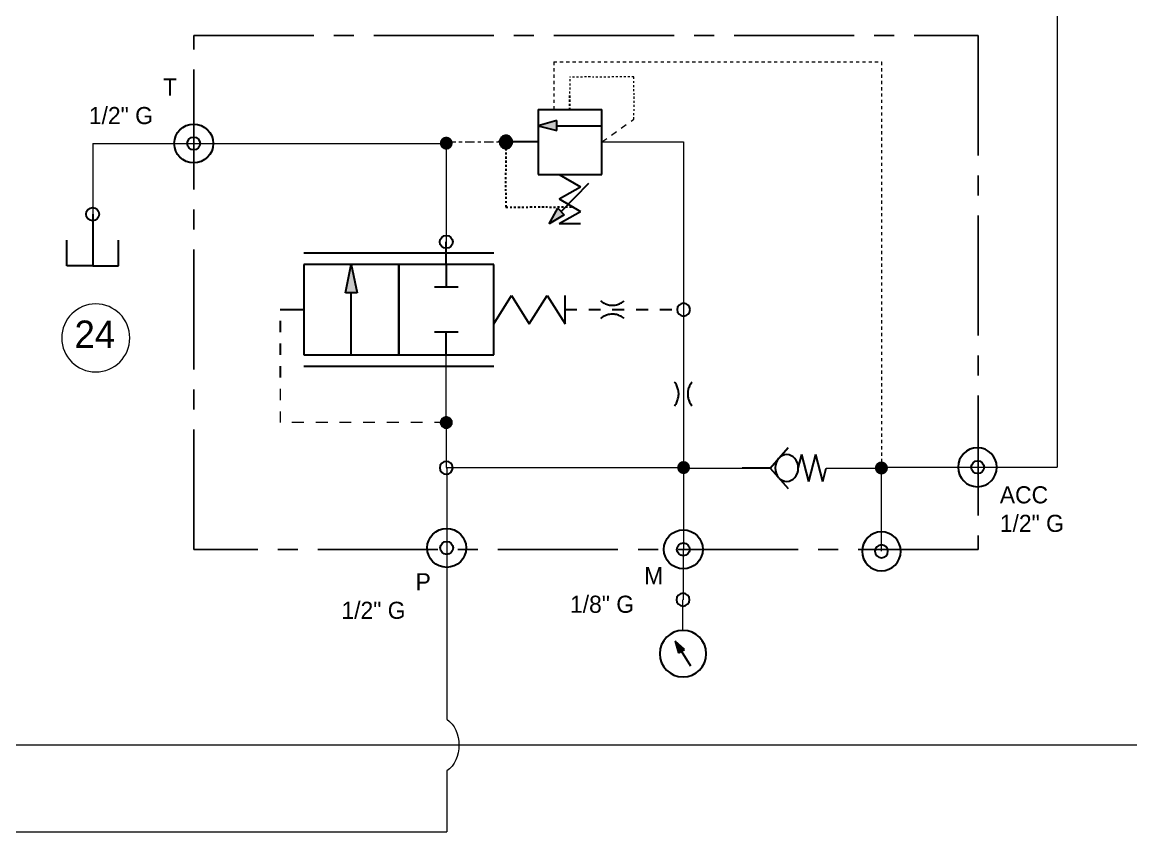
# Model space of a CAD drawing. Header units: millimetres. Extents: x 701 to 3045, y -109 to 653.
# Drawn here: x 1039 to 1214.9, y 135.4 to 263.9 of the extents above; entities that cross this region are included whole.
import ezdxf

# ---------------------------------------------------------------- set-up
doc = ezdxf.new("R2010")
doc.units = ezdxf.units.MM
for name, pattern in [('ACAD_ISO07W100', [6, 0.5, -0.5, 0.5, -0.5, 0.5, -0.5, 0.5, -0.5, 0.5, -0.5, 0.5, -0.5]), ('ACAD_ISO10W100', [6, 1.5, -0.5, 0.5, -0.5, 1.5, -0.5, 0.5, -0.5]), ('CENTER2', [28.575, 19.05, -3.175, 3.175, -3.175]), ('DASHED', [19.05, 12.7, -6.35])]:
    doc.linetypes.add(name, pattern=pattern)
doc.layers.add('05 CAUDAL DE MEDICIÓN', color=2, linetype='Continuous', lineweight=30)
doc.layers.add('11 UNIDAD INTEGRADA', color=7, linetype='CENTER2')
doc.layers.add('labels', color=1, linetype='DASHED')

msp = doc.modelspace()

# ---------------------------------------------------------------- hatches: boundary and pattern name
at = {"lineweight": 53}
h = msp.add_hatch(color=7, dxfattribs=at)
edge = h.paths.add_edge_path()
edge.add_ellipse((1106.27, 244.71), major_axis=(0, 1.04), ratio=0.983606, start_angle=0, end_angle=360)
msp.add_hatch(color=7, dxfattribs=at).paths.add_polyline_path([(1107.22, 200.37), (1107.22, 200.4), (1107.22, 200.47), (1107.19, 200.5), (1107.19, 200.57), (1107.19, 200.64), (1107.15, 200.67), (1107.12, 200.74), (1107.08, 200.78), (1107.05, 200.84), (1107.02, 200.88), (1107.02, 200.95), (1106.95, 200.98), (1106.91, 201.01), (1106.88, 201.05), (1106.81, 201.08), (1106.78, 201.12), (1106.71, 201.15), (1106.68, 201.15), (1106.61, 201.18), (1106.54, 201.22), (1106.51, 201.22), (1106.44, 201.25), (1106.37, 201.25), (1106.34, 201.25), (1106.27, 201.25), (1106.2, 201.25), (1106.17, 201.25), (1106.1, 201.25), (1106.03, 201.22), (1106, 201.22), (1105.93, 201.18), (1105.86, 201.15), (1105.83, 201.15), (1105.76, 201.12), (1105.73, 201.08), (1105.66, 201.05), (1105.62, 201.01), (1105.59, 200.98), (1105.52, 200.95), (1105.52, 200.88), (1105.49, 200.84), (1105.45, 200.78), (1105.42, 200.74), (1105.42, 200.67), (1105.35, 200.64), (1105.35, 200.57), (1105.35, 200.5), (1105.32, 200.47), (1105.32, 200.4), (1105.32, 200.37), (1105.32, 200.3), (1105.32, 200.27), (1105.35, 200.2), (1105.35, 200.13), (1105.35, 200.1), (1105.42, 200.03), (1105.42, 200), (1105.45, 199.93), (1105.49, 199.86), (1105.52, 199.83), (1105.52, 199.79), (1105.59, 199.76), (1105.62, 199.72), (1105.66, 199.66), (1105.73, 199.66), (1105.76, 199.62), (1105.83, 199.55), (1105.86, 199.55), (1105.93, 199.52), (1106, 199.49), (1106.03, 199.49), (1106.1, 199.49), (1106.17, 199.45), (1106.2, 199.45), (1106.27, 199.45), (1106.34, 199.45), (1106.37, 199.45), (1106.44, 199.49), (1106.51, 199.49), (1106.54, 199.49), (1106.61, 199.52), (1106.68, 199.55), (1106.71, 199.55), (1106.78, 199.62), (1106.81, 199.66), (1106.88, 199.66), (1106.91, 199.72), (1106.95, 199.76), (1107.02, 199.79), (1107.02, 199.83), (1107.05, 199.86), (1107.08, 199.93), (1107.12, 200), (1107.15, 200.03), (1107.19, 200.1), (1107.19, 200.13), (1107.19, 200.2), (1107.22, 200.27), (1107.22, 200.3)])
h = msp.add_hatch(color=7, dxfattribs=at)
edge = h.paths.add_edge_path()
edge.add_ellipse((1143.94, 193.22), major_axis=(0, 1.04), ratio=0.983606, start_angle=0, end_angle=360)
h = msp.add_hatch(color=7, dxfattribs=at)
edge = h.paths.add_edge_path()
edge.add_arc((1175.34, 193.15), 1.04, 0, 360)
h = msp.add_hatch(color=7, dxfattribs=at)
edge = h.paths.add_edge_path()
edge.add_arc((1175.34, 193.15), 1.04, 0, 360)
at = {"layer": '05 CAUDAL DE MEDICIÓN'}
for points in [[(1123.8, 246.7), (1123.8, 248.3), (1120.84, 247.48)], [(1116.76, 244.9), (1116.76, 244.97), (1116.76, 245.04), (1116.73, 245.1), (1116.73, 245.17), (1116.73, 245.24), (1116.7, 245.27), (1116.66, 245.34), (1116.63, 245.41), (1116.59, 245.48), (1116.56, 245.51), (1116.53, 245.58), (1116.49, 245.61), (1116.46, 245.65), (1116.39, 245.68), (1116.36, 245.75), (1116.29, 245.78), (1116.22, 245.82), (1116.19, 245.85), (1116.12, 245.85), (1116.05, 245.89), (1116.02, 245.89), (1115.95, 245.92), (1115.88, 245.92), (1115.81, 245.95), (1115.75, 245.95), (1115.68, 245.95), (1115.61, 245.92), (1115.58, 245.92), (1115.51, 245.89), (1115.44, 245.89), (1115.37, 245.85), (1115.3, 245.85), (1115.27, 245.82), (1115.2, 245.78), (1115.17, 245.75), (1115.1, 245.68), (1115.07, 245.65), (1115, 245.61), (1114.96, 245.58), (1114.93, 245.51), (1114.9, 245.48), (1114.86, 245.41), (1114.83, 245.34), (1114.79, 245.27), (1114.79, 245.24), (1114.76, 245.17), (1114.76, 245.1), (1114.76, 245.04), (1114.73, 244.97), (1114.73, 244.9), (1114.73, 244.83), (1114.76, 244.76), (1114.76, 244.7), (1114.76, 244.66), (1114.79, 244.59), (1114.79, 244.53), (1114.83, 244.46), (1114.86, 244.42), (1114.9, 244.36), (1114.93, 244.29), (1114.96, 244.25), (1115, 244.19), (1115.07, 244.15), (1115.1, 244.12), (1115.17, 244.05), (1115.2, 244.05), (1115.27, 243.98), (1115.3, 243.98), (1115.37, 243.95), (1115.44, 243.92), (1115.51, 243.92), (1115.58, 243.88), (1115.61, 243.88), (1115.68, 243.88), (1115.75, 243.88), (1115.81, 243.88), (1115.88, 243.88), (1115.95, 243.88), (1116.02, 243.92), (1116.05, 243.92), (1116.12, 243.95), (1116.19, 243.98), (1116.22, 243.98), (1116.29, 244.05), (1116.36, 244.05), (1116.39, 244.12), (1116.46, 244.15), (1116.49, 244.19), (1116.53, 244.25), (1116.56, 244.29), (1116.59, 244.36), (1116.63, 244.42), (1116.66, 244.46), (1116.7, 244.53), (1116.73, 244.59), (1116.73, 244.66), (1116.73, 244.7), (1116.76, 244.76), (1116.76, 244.83)], [(1124, 234.37), (1124.98, 233.35), (1122.61, 231.92)], [(1091.19, 225.44), (1092.14, 220.95), (1090.27, 220.95)], [(1142.61, 165.65), (1143.12, 163.82), (1144.07, 164.33)]]:
    msp.add_hatch(color=2, dxfattribs=at).paths.add_polyline_path(points)

# ---------------------------------------------------------------- linework, layer by layer
at = {"color": 3, "linetype": 'Continuous', "lineweight": 0}
for p, q in [((1203.25, 267.05), (1203.25, 193.27)), ((1050.15, 244.66), (1066.19, 244.66)), ((1050.15, 244.66), (1050.15, 233.45)), ((1190.61, 193.27), (1203.25, 193.27)), ((1106.34, 180.46), (1106.34, 153.26)), ((1106.34, 145.07), (1106.34, 135.39)), ((985.38, 135.39), (1106.34, 135.39))]:
    msp.add_line(p, q, dxfattribs=at)
at = {"color": 7, "linetype": 'ACAD_ISO07W100', "lineweight": 0}
for p, q in [((1123.32, 257.6), (1123.32, 250.13)), ((1123.32, 257.6), (1175.36, 257.6)), ((1175.36, 257.6), (1175.36, 193.13))]:
    msp.add_line(p, q, dxfattribs=at)
at = {"color": 7, "linetype": 'Continuous', "lineweight": 0}
for p, q in [((1125.9, 255.26), (1125.97, 255.26)), ((1125.9, 255.26), (1125.9, 255.19)), ((1126.31, 255.26), (1126.61, 255.26)), ((1126.92, 255.26), (1127.26, 255.26)), ((1127.57, 255.26), (1127.87, 255.26)), ((1128.52, 255.26), (1128.21, 255.26)), ((1129.16, 255.26), (1128.82, 255.26)), ((1129.47, 255.26), (1129.71, 255.26)), ((1130.01, 255.26), (1130.35, 255.26)), ((1130.66, 255.26), (1130.96, 255.26)), ((1131.3, 255.26), (1131.61, 255.26)), ((1131.91, 255.26), (1132.25, 255.26)), ((1132.86, 255.26), (1132.56, 255.26)), ((1133.51, 255.26), (1133.2, 255.26)), ((1134.16, 255.26), (1133.82, 255.26)), ((1134.8, 255.26), (1134.46, 255.26)), ((1135.41, 255.26), (1135.11, 255.26)), ((1136.06, 255.26), (1135.75, 255.26)), ((1136.06, 254.92), (1136.06, 255.23)), ((1125.9, 254.85), (1125.9, 254.55)), ((1125.9, 254.21), (1125.9, 253.87)), ((1125.9, 253.56), (1125.9, 253.22)), ((1136.06, 254.28), (1136.06, 254.58)), ((1136.06, 253.63), (1136.06, 253.94)), ((1125.9, 252.58), (1125.9, 252.92)), ((1136.06, 252.98), (1136.06, 253.29)), ((1136.06, 252.64), (1136.06, 252.41)), ((1136.06, 252.1), (1136.06, 251.76)), ((1136.06, 251.42), (1136.06, 251.12)), ((1136.06, 250.78), (1136.06, 250.47)), ((1136.06, 250.13), (1136.06, 249.83)), ((1136.06, 249.18), (1136.06, 249.49)), ((1136.06, 248.53), (1136.06, 248.84)), ((1066.19, 244.66), (1106.27, 244.66)), ((1106.27, 244.7), (1106.27, 229.04)), ((1106.27, 244.7), (1106.27, 244.66)), ((1130.96, 244.9), (1137.08, 244.9)), ((1137.08, 244.9), (1137.31, 244.9)), ((1137.31, 244.9), (1143.94, 244.9)), ((1143.94, 244.9), (1143.94, 218.27)), ((1143.94, 218.27), (1143.94, 193.2)), ((1106.27, 201.25), (1106.27, 211.1)), ((1079.91, 205.74), (1079.91, 203.94)), ((1079.91, 202.14), (1079.91, 200.37)), ((1105.42, 200.67), (1105.35, 200.64)), ((1105.42, 200.67), (1105.35, 200.64)), ((1105.35, 200.64), (1105.35, 200.57)), ((1105.35, 200.64), (1105.35, 200.57)), ((1105.45, 200.78), (1105.42, 200.74)), ((1105.45, 200.78), (1105.42, 200.74)), ((1105.42, 200.74), (1105.42, 200.67)), ((1105.42, 200.74), (1105.42, 200.67)), ((1105.49, 200.84), (1105.45, 200.78)), ((1105.49, 200.84), (1105.45, 200.78)), ((1105.52, 200.88), (1105.49, 200.84)), ((1105.52, 200.88), (1105.49, 200.84)), ((1105.59, 200.98), (1105.52, 200.95)), ((1105.59, 200.98), (1105.52, 200.95)), ((1105.52, 200.95), (1105.52, 200.88)), ((1105.52, 200.95), (1105.52, 200.88)), ((1105.62, 201.01), (1105.59, 200.98)), ((1105.62, 201.01), (1105.59, 200.98)), ((1105.66, 201.05), (1105.62, 201.01)), ((1105.66, 201.05), (1105.62, 201.01)), ((1105.73, 201.08), (1105.66, 201.05)), ((1105.73, 201.08), (1105.66, 201.05)), ((1105.76, 201.12), (1105.73, 201.08)), ((1105.76, 201.12), (1105.73, 201.08)), ((1105.83, 201.15), (1105.76, 201.12)), ((1105.83, 201.15), (1105.76, 201.12)), ((1105.86, 201.15), (1105.83, 201.15)), ((1105.86, 201.15), (1105.83, 201.15)), ((1105.93, 201.18), (1105.86, 201.15)), ((1105.93, 201.18), (1105.86, 201.15)), ((1106, 201.22), (1105.93, 201.18)), ((1106, 201.22), (1105.93, 201.18)), ((1106.03, 201.22), (1106, 201.22)), ((1106.03, 201.22), (1106, 201.22)), ((1106.1, 201.25), (1106.03, 201.22)), ((1106.1, 201.25), (1106.03, 201.22)), ((1106.17, 201.25), (1106.1, 201.25)), ((1106.17, 201.25), (1106.1, 201.25)), ((1106.2, 201.25), (1106.17, 201.25)), ((1106.2, 201.25), (1106.17, 201.25)), ((1106.27, 201.25), (1106.2, 201.25)), ((1106.27, 201.25), (1106.2, 201.25)), ((1106.34, 201.25), (1106.27, 201.25)), ((1106.34, 201.25), (1106.27, 201.25)), ((1106.37, 201.25), (1106.34, 201.25)), ((1106.37, 201.25), (1106.34, 201.25)), ((1106.44, 201.25), (1106.37, 201.25)), ((1106.44, 201.25), (1106.37, 201.25)), ((1106.51, 201.22), (1106.44, 201.25)), ((1106.51, 201.22), (1106.44, 201.25)), ((1106.54, 201.22), (1106.51, 201.22)), ((1106.54, 201.22), (1106.51, 201.22)), ((1106.61, 201.18), (1106.54, 201.22)), ((1106.61, 201.18), (1106.54, 201.22)), ((1106.68, 201.15), (1106.61, 201.18)), ((1106.68, 201.15), (1106.61, 201.18)), ((1106.71, 201.15), (1106.68, 201.15)), ((1106.71, 201.15), (1106.68, 201.15)), ((1106.78, 201.12), (1106.71, 201.15)), ((1106.78, 201.12), (1106.71, 201.15)), ((1106.81, 201.08), (1106.78, 201.12)), ((1106.81, 201.08), (1106.78, 201.12)), ((1106.88, 201.05), (1106.81, 201.08)), ((1106.88, 201.05), (1106.81, 201.08)), ((1106.91, 201.01), (1106.88, 201.05)), ((1106.91, 201.01), (1106.88, 201.05)), ((1106.95, 200.98), (1106.91, 201.01)), ((1106.95, 200.98), (1106.91, 201.01)), ((1107.02, 200.95), (1106.95, 200.98)), ((1107.02, 200.95), (1106.95, 200.98)), ((1107.02, 200.88), (1107.02, 200.95)), ((1107.02, 200.88), (1107.02, 200.95)), ((1107.05, 200.84), (1107.02, 200.88)), ((1107.05, 200.84), (1107.02, 200.88)), ((1107.08, 200.78), (1107.05, 200.84)), ((1107.08, 200.78), (1107.05, 200.84)), ((1107.12, 200.74), (1107.08, 200.78)), ((1107.12, 200.74), (1107.08, 200.78)), ((1107.15, 200.67), (1107.12, 200.74)), ((1107.15, 200.67), (1107.12, 200.74)), ((1107.19, 200.64), (1107.15, 200.67)), ((1107.19, 200.64), (1107.15, 200.67)), ((1107.19, 200.57), (1107.19, 200.64)), ((1107.19, 200.57), (1107.19, 200.64)), ((1083.68, 200.37), (1081.78, 200.37)), ((1087.45, 200.37), (1085.55, 200.37)), ((1091.19, 200.37), (1089.32, 200.37)), ((1094.96, 200.37), (1093.09, 200.37)), ((1098.73, 200.37), (1096.86, 200.37)), ((1102.5, 200.37), (1100.63, 200.37)), ((1105.32, 200.37), (1104.4, 200.37)), ((1105.35, 200.5), (1105.32, 200.47)), ((1105.35, 200.5), (1105.32, 200.47)), ((1105.32, 200.47), (1105.32, 200.4)), ((1105.32, 200.47), (1105.32, 200.4)), ((1105.32, 200.4), (1105.32, 200.37)), ((1105.32, 200.4), (1105.32, 200.37)), ((1105.32, 200.37), (1105.32, 200.3)), ((1105.32, 200.37), (1105.32, 200.3)), ((1105.32, 200.3), (1105.32, 200.27)), ((1105.32, 200.3), (1105.32, 200.27)), ((1105.32, 200.27), (1105.35, 200.2)), ((1105.32, 200.27), (1105.35, 200.2)), ((1105.35, 200.57), (1105.35, 200.5)), ((1105.35, 200.57), (1105.35, 200.5)), ((1105.35, 200.2), (1105.35, 200.13)), ((1105.35, 200.2), (1105.35, 200.13)), ((1105.35, 200.13), (1105.35, 200.1)), ((1105.35, 200.13), (1105.35, 200.1)), ((1105.35, 200.1), (1105.42, 200.03)), ((1105.35, 200.1), (1105.42, 200.03)), ((1105.42, 200.03), (1105.42, 200)), ((1105.42, 200.03), (1105.42, 200)), ((1105.42, 200), (1105.45, 199.93)), ((1105.42, 200), (1105.45, 199.93)), ((1105.45, 199.93), (1105.49, 199.86)), ((1105.45, 199.93), (1105.49, 199.86)), ((1105.49, 199.86), (1105.52, 199.83)), ((1105.49, 199.86), (1105.52, 199.83)), ((1105.52, 199.83), (1105.52, 199.79)), ((1105.52, 199.83), (1105.52, 199.79)), ((1105.52, 199.79), (1105.59, 199.76)), ((1105.52, 199.79), (1105.59, 199.76)), ((1105.59, 199.76), (1105.62, 199.72)), ((1105.59, 199.76), (1105.62, 199.72)), ((1105.62, 199.72), (1105.66, 199.66)), ((1105.62, 199.72), (1105.66, 199.66)), ((1105.66, 199.66), (1105.73, 199.66)), ((1105.66, 199.66), (1105.73, 199.66)), ((1105.73, 199.66), (1105.76, 199.62)), ((1105.73, 199.66), (1105.76, 199.62)), ((1105.76, 199.62), (1105.83, 199.55)), ((1105.76, 199.62), (1105.83, 199.55)), ((1105.83, 199.55), (1105.86, 199.55)), ((1105.83, 199.55), (1105.86, 199.55)), ((1105.86, 199.55), (1105.93, 199.52)), ((1105.86, 199.55), (1105.93, 199.52)), ((1105.93, 199.52), (1106, 199.49)), ((1105.93, 199.52), (1106, 199.49)), ((1106, 199.49), (1106.03, 199.49)), ((1106, 199.49), (1106.03, 199.49)), ((1106.03, 199.49), (1106.1, 199.49)), ((1106.03, 199.49), (1106.1, 199.49)), ((1106.1, 199.49), (1106.17, 199.45)), ((1106.1, 199.49), (1106.17, 199.45)), ((1106.17, 199.45), (1106.2, 199.45)), ((1106.17, 199.45), (1106.2, 199.45)), ((1106.2, 199.45), (1106.27, 199.45)), ((1106.2, 199.45), (1106.27, 199.45)), ((1106.27, 199.45), (1106.27, 193.2)), ((1106.27, 199.45), (1106.34, 199.45)), ((1106.27, 199.45), (1106.34, 199.45)), ((1106.34, 199.45), (1106.37, 199.45)), ((1106.34, 199.45), (1106.37, 199.45)), ((1106.37, 199.45), (1106.44, 199.49)), ((1106.37, 199.45), (1106.44, 199.49)), ((1106.44, 199.49), (1106.51, 199.49)), ((1106.44, 199.49), (1106.51, 199.49)), ((1106.51, 199.49), (1106.54, 199.49)), ((1106.51, 199.49), (1106.54, 199.49)), ((1106.54, 199.49), (1106.61, 199.52)), ((1106.54, 199.49), (1106.61, 199.52)), ((1106.61, 199.52), (1106.68, 199.55)), ((1106.61, 199.52), (1106.68, 199.55)), ((1106.68, 199.55), (1106.71, 199.55)), ((1106.68, 199.55), (1106.71, 199.55)), ((1106.71, 199.55), (1106.78, 199.62)), ((1106.71, 199.55), (1106.78, 199.62)), ((1106.78, 199.62), (1106.81, 199.66)), ((1106.78, 199.62), (1106.81, 199.66)), ((1106.81, 199.66), (1106.88, 199.66)), ((1106.81, 199.66), (1106.88, 199.66)), ((1106.88, 199.66), (1106.91, 199.72)), ((1106.88, 199.66), (1106.91, 199.72)), ((1106.91, 199.72), (1106.95, 199.76)), ((1106.91, 199.72), (1106.95, 199.76)), ((1106.95, 199.76), (1107.02, 199.79)), ((1106.95, 199.76), (1107.02, 199.79)), ((1107.02, 199.83), (1107.05, 199.86)), ((1107.02, 199.83), (1107.05, 199.86)), ((1107.02, 199.79), (1107.02, 199.83)), ((1107.02, 199.79), (1107.02, 199.83)), ((1107.05, 199.86), (1107.08, 199.93)), ((1107.05, 199.86), (1107.08, 199.93)), ((1107.08, 199.93), (1107.12, 200)), ((1107.08, 199.93), (1107.12, 200)), ((1107.12, 200), (1107.15, 200.03)), ((1107.12, 200), (1107.15, 200.03)), ((1107.15, 200.03), (1107.19, 200.1)), ((1107.15, 200.03), (1107.19, 200.1)), ((1107.19, 200.5), (1107.19, 200.57)), ((1107.19, 200.5), (1107.19, 200.57)), ((1107.22, 200.47), (1107.19, 200.5)), ((1107.22, 200.47), (1107.19, 200.5)), ((1107.19, 200.2), (1107.22, 200.27)), ((1107.19, 200.2), (1107.22, 200.27)), ((1107.19, 200.13), (1107.19, 200.2)), ((1107.19, 200.13), (1107.19, 200.2)), ((1107.19, 200.1), (1107.19, 200.13)), ((1107.19, 200.1), (1107.19, 200.13)), ((1107.22, 200.4), (1107.22, 200.47)), ((1107.22, 200.4), (1107.22, 200.47)), ((1107.22, 200.37), (1107.22, 200.4)), ((1107.22, 200.37), (1107.22, 200.4)), ((1107.22, 200.27), (1107.22, 200.3)), ((1107.22, 200.27), (1107.22, 200.3)), ((1106.27, 193.2), (1143.94, 193.2)), ((1106.34, 193.2), (1106.34, 180.46)), ((1143.94, 193.2), (1143.94, 193.13)), ((1143.94, 193.2), (1143.94, 180.23)), ((1143.94, 193.2), (1143.94, 193.2)), ((1143.94, 193.13), (1153.25, 193.13)), ((1166.59, 193.13), (1171.04, 193.13)), ((1171.04, 193.13), (1175.32, 193.13)), ((1175.32, 193.13), (1175.32, 179.92)), ((1175.36, 193.27), (1175.36, 193.13)), ((1175.36, 193.27), (1190.61, 193.27)), ((1143.84, 167.35), (1143.84, 172.24))]:
    msp.add_line(p, q, dxfattribs=at)
at = {"linetype": 'ACAD_ISO07W100', "lineweight": 20, "ltscale": 1.9}
msp.add_line((1130.96, 244.9), (1136.06, 248.53), dxfattribs=at)
at = {"color": 7, "linetype": 'ACAD_ISO10W100', "lineweight": 0}
for q in [(1114.49, 244.9), (1106.27, 244.7)]:
    msp.add_line((1106.27, 244.9), q, dxfattribs=at)
at = {"color": 50, "linetype": 'Continuous', "lineweight": 0}
msp.add_line((1143.9, 180.23), (1143.9, 172.24), dxfattribs=at)
at = {"color": 80, "linetype": 'Continuous', "lineweight": 0}
msp.add_line((980.83, 149.18), (1262.62, 149.18), dxfattribs=at)
at = {"color": 4, "linetype": 'Continuous', "lineweight": 0, "extrusion": (0, 0, -1)}
msp.add_ellipse((1050.64, 213.79), major_axis=(5.4, 0), ratio=1, dxfattribs=at)
at = {"color": 3, "linetype": 'Continuous', "lineweight": 0}
msp.add_open_spline([(1106.34, 153.26), (1108.92, 151.63), (1108.92, 146.7), (1106.34, 145.07)], degree=3, dxfattribs=at)
at = {"layer": '05 CAUDAL DE MEDICIÓN', "color": 2, "linetype": 'Continuous'}
for p, q in [((1125.9, 251.93), (1125.9, 252.27)), ((1120.84, 250.06), (1120.84, 239.74)), ((1120.84, 250.06), (1130.96, 250.06)), ((1125.9, 251.29), (1125.9, 251.63)), ((1125.9, 250.64), (1125.9, 250.98)), ((1125.9, 250.06), (1125.9, 250.34)), ((1130.96, 239.74), (1130.96, 250.06)), ((1123.8, 248.3), (1120.84, 247.48)), ((1123.8, 248.3), (1120.84, 247.48)), ((1123.8, 246.7), (1123.8, 248.3)), ((1123.8, 246.7), (1123.8, 248.3)), ((1120.84, 247.48), (1123.8, 246.7)), ((1120.84, 247.48), (1123.8, 246.7)), ((1123.8, 247.48), (1130.96, 247.48)), ((1114.73, 244.9), (1114.49, 244.9)), ((1114.76, 245.04), (1114.73, 244.97)), ((1114.76, 245.04), (1114.73, 244.97)), ((1114.73, 244.97), (1114.73, 244.9)), ((1114.73, 244.97), (1114.73, 244.9)), ((1114.73, 244.9), (1114.73, 244.83)), ((1114.73, 244.9), (1114.73, 244.83)), ((1114.73, 244.83), (1114.76, 244.76)), ((1114.73, 244.83), (1114.76, 244.76)), ((1114.79, 245.24), (1114.76, 245.17)), ((1114.79, 245.24), (1114.76, 245.17)), ((1114.76, 245.17), (1114.76, 245.1)), ((1114.76, 245.17), (1114.76, 245.1)), ((1114.76, 245.1), (1114.76, 245.04)), ((1114.76, 245.1), (1114.76, 245.04)), ((1114.76, 244.76), (1114.76, 244.7)), ((1114.76, 244.76), (1114.76, 244.7)), ((1114.76, 244.7), (1114.76, 244.66)), ((1114.76, 244.7), (1114.76, 244.66)), ((1114.76, 244.66), (1114.79, 244.59)), ((1114.76, 244.66), (1114.79, 244.59)), ((1114.83, 245.34), (1114.79, 245.27)), ((1114.83, 245.34), (1114.79, 245.27)), ((1114.79, 245.27), (1114.79, 245.24)), ((1114.79, 245.27), (1114.79, 245.24)), ((1114.86, 245.41), (1114.83, 245.34)), ((1114.86, 245.41), (1114.83, 245.34)), ((1114.9, 245.48), (1114.86, 245.41)), ((1114.9, 245.48), (1114.86, 245.41)), ((1114.93, 245.51), (1114.9, 245.48)), ((1114.93, 245.51), (1114.9, 245.48)), ((1114.96, 245.58), (1114.93, 245.51)), ((1114.96, 245.58), (1114.93, 245.51)), ((1115, 245.61), (1114.96, 245.58)), ((1115, 245.61), (1114.96, 245.58)), ((1115.07, 245.65), (1115, 245.61)), ((1115.07, 245.65), (1115, 245.61)), ((1115.1, 245.68), (1115.07, 245.65)), ((1115.1, 245.68), (1115.07, 245.65)), ((1115.17, 245.75), (1115.1, 245.68)), ((1115.17, 245.75), (1115.1, 245.68)), ((1115.2, 245.78), (1115.17, 245.75)), ((1115.2, 245.78), (1115.17, 245.75)), ((1115.27, 245.82), (1115.2, 245.78)), ((1115.27, 245.82), (1115.2, 245.78)), ((1115.3, 245.85), (1115.27, 245.82)), ((1115.3, 245.85), (1115.27, 245.82)), ((1115.37, 245.85), (1115.3, 245.85)), ((1115.37, 245.85), (1115.3, 245.85)), ((1115.44, 245.89), (1115.37, 245.85)), ((1115.44, 245.89), (1115.37, 245.85)), ((1115.51, 245.89), (1115.44, 245.89)), ((1115.51, 245.89), (1115.44, 245.89)), ((1115.58, 245.92), (1115.51, 245.89)), ((1115.58, 245.92), (1115.51, 245.89)), ((1115.61, 245.92), (1115.58, 245.92)), ((1115.61, 245.92), (1115.58, 245.92)), ((1115.68, 245.95), (1115.61, 245.92)), ((1115.68, 245.95), (1115.61, 245.92)), ((1115.75, 245.95), (1115.68, 245.95)), ((1115.75, 245.95), (1115.68, 245.95)), ((1115.81, 245.95), (1115.75, 245.95)), ((1115.81, 245.95), (1115.75, 245.95)), ((1115.88, 245.92), (1115.81, 245.95)), ((1115.88, 245.92), (1115.81, 245.95)), ((1115.95, 245.92), (1115.88, 245.92)), ((1115.95, 245.92), (1115.88, 245.92)), ((1116.02, 245.89), (1115.95, 245.92)), ((1116.02, 245.89), (1115.95, 245.92)), ((1116.05, 245.89), (1116.02, 245.89)), ((1116.05, 245.89), (1116.02, 245.89)), ((1116.12, 245.85), (1116.05, 245.89)), ((1116.12, 245.85), (1116.05, 245.89)), ((1116.19, 245.85), (1116.12, 245.85)), ((1116.19, 245.85), (1116.12, 245.85)), ((1116.22, 245.82), (1116.19, 245.85)), ((1116.22, 245.82), (1116.19, 245.85)), ((1116.29, 245.78), (1116.22, 245.82)), ((1116.29, 245.78), (1116.22, 245.82)), ((1116.36, 245.75), (1116.29, 245.78)), ((1116.36, 245.75), (1116.29, 245.78)), ((1116.39, 245.68), (1116.36, 245.75)), ((1116.39, 245.68), (1116.36, 245.75)), ((1116.46, 245.65), (1116.39, 245.68)), ((1116.46, 245.65), (1116.39, 245.68)), ((1116.49, 245.61), (1116.46, 245.65)), ((1116.49, 245.61), (1116.46, 245.65)), ((1116.53, 245.58), (1116.49, 245.61)), ((1116.53, 245.58), (1116.49, 245.61)), ((1116.56, 245.51), (1116.53, 245.58)), ((1116.56, 245.51), (1116.53, 245.58)), ((1116.59, 245.48), (1116.56, 245.51)), ((1116.59, 245.48), (1116.56, 245.51)), ((1116.63, 245.41), (1116.59, 245.48)), ((1116.63, 245.41), (1116.59, 245.48)), ((1116.66, 245.34), (1116.63, 245.41)), ((1116.66, 245.34), (1116.63, 245.41)), ((1116.7, 245.27), (1116.66, 245.34)), ((1116.7, 245.27), (1116.66, 245.34)), ((1116.73, 245.24), (1116.7, 245.27)), ((1116.73, 245.24), (1116.7, 245.27)), ((1116.73, 245.17), (1116.73, 245.24)), ((1116.73, 245.17), (1116.73, 245.24)), ((1116.73, 245.1), (1116.73, 245.17)), ((1116.73, 245.1), (1116.73, 245.17)), ((1116.76, 245.04), (1116.73, 245.1)), ((1116.76, 245.04), (1116.73, 245.1)), ((1116.73, 244.7), (1116.76, 244.76)), ((1116.73, 244.7), (1116.76, 244.76)), ((1116.73, 244.66), (1116.73, 244.7)), ((1116.73, 244.66), (1116.73, 244.7)), ((1116.73, 244.59), (1116.73, 244.66)), ((1116.73, 244.59), (1116.73, 244.66)), ((1116.76, 244.97), (1116.76, 245.04)), ((1116.76, 244.97), (1116.76, 245.04)), ((1116.76, 244.9), (1116.76, 244.97)), ((1116.76, 244.9), (1116.76, 244.97)), ((1120.84, 244.9), (1116.76, 244.9)), ((1116.76, 244.76), (1116.76, 244.83)), ((1116.76, 244.76), (1116.76, 244.83)), ((1114.79, 244.59), (1114.79, 244.53)), ((1114.79, 244.59), (1114.79, 244.53)), ((1114.79, 244.53), (1114.83, 244.46)), ((1114.79, 244.53), (1114.83, 244.46)), ((1114.83, 244.46), (1114.86, 244.42)), ((1114.83, 244.46), (1114.86, 244.42)), ((1114.86, 244.42), (1114.9, 244.36)), ((1114.86, 244.42), (1114.9, 244.36)), ((1114.9, 244.36), (1114.93, 244.29)), ((1114.9, 244.36), (1114.93, 244.29)), ((1114.93, 244.29), (1114.96, 244.25)), ((1114.93, 244.29), (1114.96, 244.25)), ((1114.96, 244.25), (1115, 244.19)), ((1114.96, 244.25), (1115, 244.19)), ((1115, 244.19), (1115.07, 244.15)), ((1115, 244.19), (1115.07, 244.15)), ((1115.07, 244.15), (1115.1, 244.12)), ((1115.07, 244.15), (1115.1, 244.12)), ((1115.1, 244.12), (1115.17, 244.05)), ((1115.1, 244.12), (1115.17, 244.05)), ((1115.17, 244.05), (1115.2, 244.05)), ((1115.17, 244.05), (1115.2, 244.05)), ((1115.2, 244.05), (1115.27, 243.98)), ((1115.2, 244.05), (1115.27, 243.98)), ((1115.27, 243.98), (1115.3, 243.98)), ((1115.27, 243.98), (1115.3, 243.98)), ((1115.3, 243.98), (1115.37, 243.95)), ((1115.3, 243.98), (1115.37, 243.95)), ((1115.37, 243.95), (1115.44, 243.92)), ((1115.37, 243.95), (1115.44, 243.92)), ((1115.44, 243.92), (1115.51, 243.92)), ((1115.44, 243.92), (1115.51, 243.92)), ((1115.51, 243.92), (1115.58, 243.88)), ((1115.51, 243.92), (1115.58, 243.88)), ((1115.58, 243.88), (1115.61, 243.88)), ((1115.58, 243.88), (1115.61, 243.88)), ((1115.61, 243.88), (1115.68, 243.88)), ((1115.61, 243.88), (1115.68, 243.88)), ((1115.68, 243.88), (1115.75, 243.88)), ((1115.68, 243.88), (1115.75, 243.88)), ((1115.75, 243.88), (1115.75, 243.54)), ((1115.75, 243.88), (1115.81, 243.88)), ((1115.75, 243.88), (1115.81, 243.88)), ((1115.75, 243.24), (1115.75, 242.9)), ((1115.81, 243.88), (1115.88, 243.88)), ((1115.81, 243.88), (1115.88, 243.88)), ((1115.88, 243.88), (1115.95, 243.88)), ((1115.88, 243.88), (1115.95, 243.88)), ((1115.95, 243.88), (1116.02, 243.92)), ((1115.95, 243.88), (1116.02, 243.92)), ((1116.02, 243.92), (1116.05, 243.92)), ((1116.02, 243.92), (1116.05, 243.92)), ((1116.05, 243.92), (1116.12, 243.95)), ((1116.05, 243.92), (1116.12, 243.95)), ((1116.12, 243.95), (1116.19, 243.98)), ((1116.12, 243.95), (1116.19, 243.98)), ((1116.19, 243.98), (1116.22, 243.98)), ((1116.19, 243.98), (1116.22, 243.98)), ((1116.22, 243.98), (1116.29, 244.05)), ((1116.22, 243.98), (1116.29, 244.05)), ((1116.29, 244.05), (1116.36, 244.05)), ((1116.29, 244.05), (1116.36, 244.05)), ((1116.36, 244.05), (1116.39, 244.12)), ((1116.36, 244.05), (1116.39, 244.12)), ((1116.39, 244.12), (1116.46, 244.15)), ((1116.39, 244.12), (1116.46, 244.15)), ((1116.46, 244.15), (1116.49, 244.19)), ((1116.46, 244.15), (1116.49, 244.19)), ((1116.49, 244.19), (1116.53, 244.25)), ((1116.49, 244.19), (1116.53, 244.25)), ((1116.53, 244.25), (1116.56, 244.29)), ((1116.53, 244.25), (1116.56, 244.29)), ((1116.56, 244.29), (1116.59, 244.36)), ((1116.56, 244.29), (1116.59, 244.36)), ((1116.59, 244.36), (1116.63, 244.42)), ((1116.59, 244.36), (1116.63, 244.42)), ((1116.63, 244.42), (1116.66, 244.46)), ((1116.63, 244.42), (1116.66, 244.46)), ((1116.66, 244.46), (1116.7, 244.53)), ((1116.66, 244.46), (1116.7, 244.53)), ((1116.7, 244.53), (1116.73, 244.59)), ((1116.7, 244.53), (1116.73, 244.59)), ((1115.75, 242.59), (1115.75, 242.25)), ((1115.75, 241.95), (1115.75, 241.61)), ((1115.75, 241.27), (1115.75, 240.96)), ((1115.75, 240.62), (1115.75, 240.31)), ((1115.75, 239.67), (1115.75, 239.98)), ((1115.75, 239.02), (1115.75, 239.33)), ((1120.84, 239.74), (1130.96, 239.74)), ((1124.2, 239.74), (1127.6, 237.8)), ((1115.75, 238.38), (1115.75, 238.68)), ((1115.75, 237.73), (1115.75, 238.04)), ((1124.2, 235.87), (1127.6, 237.8)), ((1128.86, 238.31), (1124.51, 233.86)), ((1115.75, 237.16), (1115.75, 237.39)), ((1115.75, 236.82), (1115.75, 236.51)), ((1115.75, 236.17), (1115.75, 235.87)), ((1124.2, 235.87), (1127.6, 233.89)), ((1115.75, 235.53), (1115.75, 235.22)), ((1115.75, 234.88), (1115.75, 234.57)), ((1115.75, 234.54), (1116.05, 234.54)), ((1116.39, 234.54), (1116.7, 234.54)), ((1117, 234.54), (1117.34, 234.54)), ((1117.65, 234.54), (1117.99, 234.54)), ((1118.29, 234.54), (1118.6, 234.54)), ((1118.94, 234.54), (1119.24, 234.54)), ((1119.89, 234.54), (1119.55, 234.54)), ((1120.5, 234.54), (1120.2, 234.54)), ((1121.15, 234.54), (1120.84, 234.54)), ((1121.79, 234.54), (1121.45, 234.54)), ((1122.34, 234.54), (1122.1, 234.54)), ((1122.61, 231.92), (1124, 234.37)), ((1122.61, 231.92), (1124, 234.37)), ((1122.64, 234.54), (1122.98, 234.54)), ((1123.29, 234.54), (1123.59, 234.54)), ((1124.24, 234.54), (1123.93, 234.54)), ((1124, 234.37), (1124.98, 233.35)), ((1124, 234.37), (1124.98, 233.35)), ((1124.88, 234.54), (1124.54, 234.54)), ((1125.49, 234.54), (1125.19, 234.54)), ((1126.14, 234.54), (1125.83, 234.54)), ((1126.45, 234.54), (1126.38, 234.54)), ((1050.15, 233.45), (1050.15, 225.23)), ((1124.98, 233.35), (1122.61, 231.92)), ((1124.98, 233.35), (1122.61, 231.92)), ((1124.2, 231.96), (1127.6, 233.89)), ((1124.2, 231.96), (1127.6, 231.96)), ((1046.04, 225.23), (1046.04, 229.34)), ((1054.26, 225.23), (1054.26, 229.34)), ((1106.27, 225.44), (1106.27, 229.04)), ((1113.81, 227.24), (1083.68, 227.24)), ((1083.68, 225.44), (1083.68, 211.1)), ((1098.73, 225.44), (1083.68, 225.44)), ((1090.27, 220.95), (1091.19, 225.44)), ((1090.27, 220.95), (1091.19, 225.44)), ((1091.19, 225.44), (1092.14, 220.95)), ((1091.19, 225.44), (1092.14, 220.95)), ((1113.81, 225.44), (1098.73, 225.44)), ((1098.73, 211.1), (1098.73, 225.44)), ((1098.73, 225.44), (1098.73, 211.1)), ((1106.27, 225.44), (1106.27, 221.87)), ((1113.81, 211.1), (1113.81, 225.44)), ((1050.15, 225.23), (1046.04, 225.23)), ((1050.15, 225.23), (1054.26, 225.23)), ((1108.17, 221.87), (1104.4, 221.87)), ((1092.14, 220.95), (1090.27, 220.95)), ((1092.14, 220.95), (1090.27, 220.95)), ((1091.19, 211.1), (1091.19, 220.95)), ((1113.81, 216.03), (1116.63, 220.51)), ((1116.63, 220.51), (1119.45, 216.03)), ((1119.45, 216.03), (1122.27, 220.51)), ((1122.27, 220.51), (1125.12, 216.03)), ((1125.12, 216.03), (1125.12, 220.51)), ((1083.68, 218.27), (1079.91, 218.27)), ((1126.99, 218.27), (1125.12, 218.27)), ((1130.76, 218.27), (1128.89, 218.27)), ((1130.76, 219.66), (1130.89, 219.56)), ((1130.89, 219.56), (1131.03, 219.46)), ((1131.03, 219.46), (1131.2, 219.36)), ((1131.2, 219.36), (1131.34, 219.29)), ((1131.34, 219.29), (1131.51, 219.22)), ((1131.51, 219.22), (1131.68, 219.15)), ((1131.68, 219.15), (1131.85, 219.12)), ((1131.85, 219.12), (1132.02, 219.05)), ((1132.02, 219.05), (1132.19, 219.02)), ((1132.19, 219.02), (1132.39, 219.02)), ((1132.39, 219.02), (1132.56, 218.98)), ((1132.56, 218.98), (1132.73, 218.98)), ((1134.53, 218.27), (1132.63, 218.27)), ((1132.73, 218.98), (1132.9, 219.02)), ((1132.9, 219.02), (1133.1, 219.02)), ((1133.1, 219.02), (1133.27, 219.05)), ((1133.27, 219.05), (1133.44, 219.12)), ((1133.44, 219.12), (1133.61, 219.15)), ((1133.61, 219.15), (1133.78, 219.22)), ((1133.78, 219.22), (1133.95, 219.29)), ((1133.95, 219.29), (1134.09, 219.36)), ((1134.09, 219.36), (1134.26, 219.46)), ((1134.26, 219.46), (1134.39, 219.56)), ((1134.39, 219.56), (1134.53, 219.66)), ((1138.3, 218.27), (1136.4, 218.27)), ((1142.07, 218.27), (1140.17, 218.27)), ((1079.91, 216.5), (1079.91, 214.7)), ((1113.81, 211.1), (1113.81, 216.5)), ((1130.89, 216.98), (1130.76, 216.88)), ((1131.03, 217.08), (1130.89, 216.98)), ((1131.2, 217.18), (1131.03, 217.08)), ((1131.34, 217.25), (1131.2, 217.18)), ((1131.51, 217.32), (1131.34, 217.25)), ((1131.68, 217.39), (1131.51, 217.32)), ((1131.85, 217.45), (1131.68, 217.39)), ((1132.02, 217.49), (1131.85, 217.45)), ((1132.19, 217.52), (1132.02, 217.49)), ((1132.39, 217.56), (1132.19, 217.52)), ((1132.56, 217.56), (1132.39, 217.56)), ((1132.73, 217.56), (1132.56, 217.56)), ((1132.9, 217.56), (1132.73, 217.56)), ((1133.1, 217.52), (1132.9, 217.56)), ((1133.27, 217.49), (1133.1, 217.52)), ((1133.44, 217.45), (1133.27, 217.49)), ((1133.61, 217.39), (1133.44, 217.45)), ((1133.78, 217.32), (1133.61, 217.39)), ((1133.95, 217.25), (1133.78, 217.32)), ((1134.09, 217.18), (1133.95, 217.25)), ((1134.26, 217.08), (1134.09, 217.18)), ((1134.39, 216.98), (1134.26, 217.08)), ((1134.53, 216.88), (1134.39, 216.98)), ((1108.17, 214.7), (1104.4, 214.7)), ((1106.27, 211.1), (1106.27, 214.7)), ((1079.91, 212.9), (1079.91, 211.1)), ((1083.68, 211.1), (1098.73, 211.1)), ((1098.73, 211.1), (1113.81, 211.1)), ((1079.91, 209.3), (1079.91, 207.54)), ((1083.68, 209.3), (1113.81, 209.3)), ((1142.59, 206.65), (1142.49, 206.79)), ((1142.69, 206.52), (1142.59, 206.65)), ((1142.79, 206.35), (1142.69, 206.52)), ((1142.86, 206.21), (1142.79, 206.35)), ((1142.93, 206.04), (1142.86, 206.21)), ((1143, 205.87), (1142.93, 206.04)), ((1144.83, 206.04), (1144.76, 205.87)), ((1144.9, 206.21), (1144.83, 206.04)), ((1144.97, 206.35), (1144.9, 206.21)), ((1145.07, 206.52), (1144.97, 206.35)), ((1145.17, 206.65), (1145.07, 206.52)), ((1145.27, 206.79), (1145.17, 206.65)), ((1143.03, 205.7), (1143, 205.87)), ((1143.1, 205.53), (1143.03, 205.7)), ((1143.03, 204.11), (1143.1, 204.28)), ((1143.13, 205.36), (1143.1, 205.53)), ((1143.1, 204.28), (1143.13, 204.45)), ((1143.13, 205.16), (1143.13, 205.36)), ((1143.17, 204.99), (1143.13, 205.16)), ((1143.13, 204.65), (1143.17, 204.82)), ((1143.13, 204.45), (1143.13, 204.65)), ((1143.17, 204.82), (1143.17, 204.99)), ((1144.63, 205.36), (1144.59, 205.16)), ((1144.59, 205.16), (1144.59, 204.99)), ((1144.59, 204.99), (1144.59, 204.82)), ((1144.59, 204.82), (1144.59, 204.65)), ((1144.59, 204.65), (1144.63, 204.45)), ((1144.66, 205.53), (1144.63, 205.36)), ((1144.63, 204.45), (1144.66, 204.28)), ((1144.69, 205.7), (1144.66, 205.53)), ((1144.66, 204.28), (1144.69, 204.11)), ((1144.76, 205.87), (1144.69, 205.7)), ((1142.49, 203.02), (1142.59, 203.16)), ((1142.59, 203.16), (1142.69, 203.29)), ((1142.69, 203.29), (1142.79, 203.46)), ((1142.79, 203.46), (1142.86, 203.6)), ((1142.86, 203.6), (1142.93, 203.77)), ((1142.93, 203.77), (1143, 203.94)), ((1143, 203.94), (1143.03, 204.11)), ((1144.69, 204.11), (1144.76, 203.94)), ((1144.76, 203.94), (1144.83, 203.77)), ((1144.83, 203.77), (1144.9, 203.6)), ((1144.9, 203.6), (1144.97, 203.46)), ((1144.97, 203.46), (1145.07, 203.29)), ((1145.07, 203.29), (1145.17, 203.16)), ((1145.17, 203.16), (1145.27, 203.02)), ((1157.7, 193.13), (1160.55, 196.39)), ((1162.14, 193.13), (1162.69, 195.27)), ((1163.81, 191.03), (1162.69, 195.27)), ((1163.81, 191.03), (1164.93, 195.27)), ((1166.05, 191.03), (1164.93, 195.27)), ((1106.27, 193.2), (1106.34, 193.2)), ((1157.7, 193.13), (1153.25, 193.13)), ((1157.7, 193.13), (1160.55, 189.91)), ((1166.05, 191.03), (1166.59, 193.13)), ((1143.9, 180.23), (1143.94, 180.23)), ((1143.84, 172.24), (1143.9, 172.24)), ((1142.61, 165.65), (1143.12, 163.82)), ((1144.07, 164.33), (1142.61, 165.65)), ((1142.61, 165.65), (1143.12, 163.82)), ((1144.07, 164.33), (1142.61, 165.65)), ((1143.12, 163.82), (1144.07, 164.33)), ((1143.12, 163.82), (1144.07, 164.33)), ((1145.09, 161.68), (1143.6, 164.06))]:
    msp.add_line(p, q, dxfattribs=at)
for centre, radius in [((1066.19, 244.66), 3.09), ((1066.19, 244.66), 1.02), ((1066.19, 244.66), 1.02), ((1066.19, 244.66), 1.02), ((1050.14, 233.44), 1.04), ((1050.14, 233.44), 1.04), ((1106.27, 229.04), 1.02), ((1106.27, 229.04), 1.02), ((1190.61, 193.27), 1.02), ((1190.61, 193.27), 1.02), ((1190.61, 193.27), 1.02), ((1106.34, 180.46), 3.09), ((1143.9, 180.23), 3.09), ((1106.34, 180.46), 1.02), ((1106.34, 180.46), 1.02), ((1106.34, 180.46), 1.02), ((1143.9, 180.23), 1.02), ((1143.9, 180.23), 1.02), ((1143.9, 180.23), 1.02)]:
    msp.add_circle(centre, radius, dxfattribs=at)
at = {"layer": '05 CAUDAL DE MEDICIÓN', "color": 2, "linetype": 'Continuous', "extrusion": (0, 0, -1)}
for centre, major_axis, ratio in [((1143.94, 218.29), (1.02, 0), 1), ((1143.94, 218.29), (1.02, 0), 1), ((1143.94, 218.29), (1.02, 0), 1), ((1190.59, 193.27), (0, -3.09), 0.994506), ((1106.27, 193.18), (1.02, 0), 1), ((1106.27, 193.18), (1.02, 0), 1), ((1106.27, 193.18), (1.02, 0), 1), ((1160.31, 193.15), (0, -2.12), 0.864), ((1175.34, 179.92), (0, -3.09), 0.994506), ((1175.34, 179.92), (1.04, 0), 0.983607), ((1175.34, 179.92), (1.04, 0), 0.983607), ((1143.85, 172.24), (1.04, 0), 0.983607), ((1143.85, 172.24), (1.04, 0), 0.983607), ((1143.85, 163.67), (0, -3.69), 1)]:
    msp.add_ellipse(centre, major_axis=major_axis, ratio=ratio, dxfattribs=at)
at = {"layer": '11 UNIDAD INTEGRADA'}
for p, q in [((1066.22, 180.19), (1066.22, 261.82)), ((1066.22, 261.82), (1190.68, 261.82)), ((1190.68, 261.82), (1190.68, 180.19)), ((1190.68, 180.19), (1066.22, 180.19))]:
    msp.add_line(p, q, dxfattribs=at)

# ---------------------------------------------------------------- texts
at = {"color": 170, "linetype": 'Continuous', "lineweight": 20}
msp.add_text('24', height=4.334, dxfattribs=at).set_placement((1047.27, 212.22))
at = {"layer": 'labels'}
for s, height, p in [('T', 2.72, (1061.31, 252.27)), ('1/2" G', 2.717, (1049.54, 247.74)), ('ACC', 2.717, (1194.13, 187.53)), ('1/2" G', 2.717, (1194.13, 183)), ('P', 2.72, (1101.4, 173.73)), ('M', 2.72, (1137.68, 174.69)), ('1/8" G', 2.717, (1125.91, 170.16)), ('1/2" G', 2.717, (1089.63, 169.2))]:
    msp.add_text(s, height=height, dxfattribs=at).set_placement(p)

doc.saveas('drawing.dxf')
